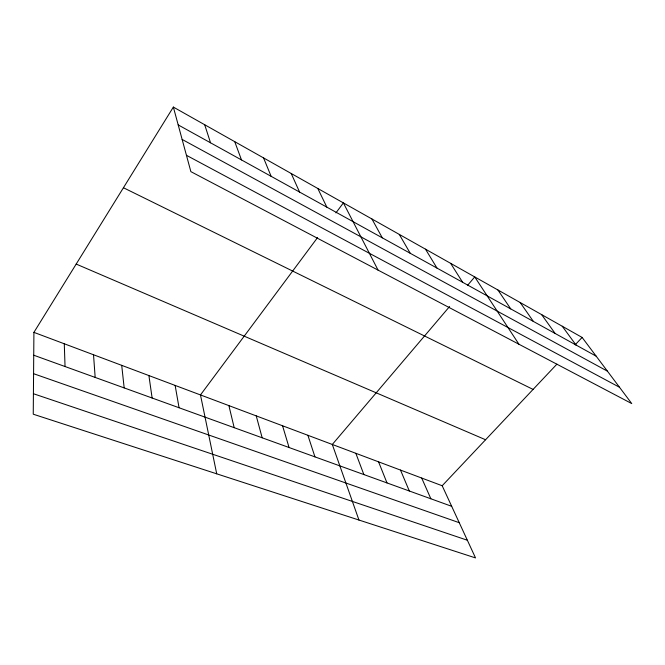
<?xml version="1.0" encoding="UTF-8"?>
<svg xmlns="http://www.w3.org/2000/svg" width="665" height="665" viewBox="0 0 665 665"><rect width="100%" height="100%" fill="white"/><g stroke="black" fill="none" stroke-linecap="round" stroke-linejoin="round"><path stroke-width="1" d="M33.915 332.367L33.25 414.204L475.525 557.918L442.183 485.741L33.915 332.367L173.357 107.082L582.124 337.438L631.75 403.58L190.872 171.637L173.357 107.082M317.587 237.546L200.473 394.935L216.715 473.821M335.941 212.875L343.373 202.892L378.069 270.123M449.59 306.507L332.309 444.461L358.95 520.038M467.495 285.443L474.735 276.923L518.941 344.237M442.183 485.741L556.904 364.162M575.167 344.803L582.124 337.438M33.416 393.722L467.354 540.238M33.574 373.688L459.249 522.698M33.724 355.21L451.676 506.306M76.184 264.072L485.575 439.748M123.432 187.738L533.072 389.416M186.441 155.302L619.522 387.279M182.135 139.434L607.436 371.178M178.195 124.904L596.181 356.174M562.241 326.232L576.04 345.035M541.609 314.603L555.125 333.456M520.18 302.525L533.372 321.419M497.902 289.973L510.745 308.901M450.621 263.332L462.616 282.276M425.492 249.167L436.996 268.095M399.283 234.404L410.247 253.299M371.943 218.993L382.292 237.837M317.803 188.486L326.856 207.156M291.22 173.499L299.574 192.06M421.693 478.044L430.862 498.775M400.505 470.08L409.316 490.986M263.556 157.913L271.137 176.333M378.568 461.843L386.997 482.923M355.85 453.306L363.855 474.552M234.737 141.67L241.486 159.924M307.895 435.292L314.944 456.872M204.695 124.746L210.539 142.8M282.559 425.775L289.067 447.52M256.249 415.891L262.16 437.794M228.901 405.617L234.18 427.678M175.136 385.417L179.06 407.745M148.902 375.559L152.119 398.011M121.712 365.351L124.172 387.911M93.524 354.761L95.17 377.421M64.281 343.772L65.045 366.531"/></g></svg>
